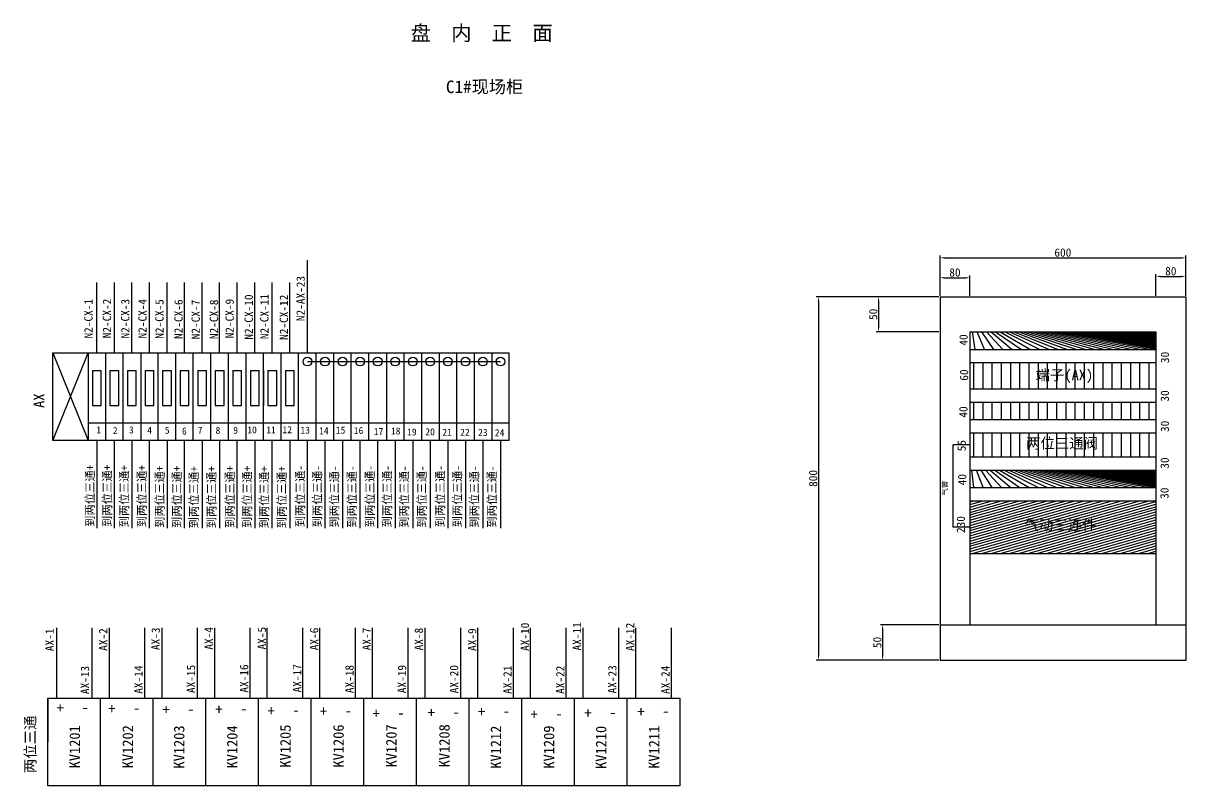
# Model space of a CAD drawing. Header units: millimetres. Extents: x -316745142 to -316741104, y 1018242592 to 1018244331.
# Drawn here: x -316741766 to -316741104, y 1018243855 to 1018244290 of the extents above; entities that cross this region are included whole.
import ezdxf

# ---------------------------------------------------------------- set-up
doc = ezdxf.new("R2010")
doc.units = ezdxf.units.MM
doc.dimstyles.new('ISO-25', dxfattribs={"dimtxt": 2.5, "dimasz": 2.5, "dimexe": 1.25, "dimexo": 0.625, "dimtad": 1, "dimdsep": 46, "dimtxsty": 'Standard', "dimcen": 2.5, "dimadec": 0, "dimazin": 0, "dimtfac": 1, "dimtmove": 0, "dimatfit": 3, "dimfxl": 1, "dimarcsym": 0})
pattern_1 = [(45, (0, 0), (-2.245064030267287, 2.245064030267288), [])]

# ---------------------------------------------------------------- blocks, each defined once
blk = doc.blocks.new('*D94')
at = {"color": 0, "lineweight": -2, "transparency": 16777216}
for p, q in [((-316741243.7272731, 1018244134.624177), (-316741243.7272731, 1018244157.451384)), ((-316741241.2272731, 1018244156.201384), (-316741106.227273, 1018244156.201384)), ((-316741103.7272731, 1018244134.624177), (-316741103.7272731, 1018244157.451384))]:
    blk.add_line(p, q, dxfattribs=at)
for points in [[(-316741241.2272731, 1018244156.618051), (-316741241.2272731, 1018244155.784718), (-316741243.7272731, 1018244156.201384)], [(-316741106.227273, 1018244156.618051), (-316741106.227273, 1018244155.784718), (-316741103.7272731, 1018244156.201384)]]:
    blk.add_solid(points, dxfattribs=at)
at = {"layer": 'Defpoints', "color": 0, "lineweight": -2, "transparency": 16777216}
for p in [(-316741103.7272731, 1018244156.201384), (-316741243.7272731, 1018244133.999178), (-316741103.7272731, 1018244133.999178)]:
    blk.add_point(p, dxfattribs=at)
at = {"color": 0, "lineweight": -2, "transparency": 16777216, "insert": (-316741173.727273, 1018244159.19351), "char_height": 2.5, "attachment_point": 5}
blk.add_mtext('{\\H1.8937x;600}', dxfattribs=at)
blk = doc.blocks.new('*D95')
at = {"color": 0, "lineweight": -2, "transparency": 16777216}
for p, q in [((-316741243.7272731, 1018244134.624177), (-316741243.7272731, 1018244146.090933)), ((-316741241.2272731, 1018244144.840933), (-316741229.2272731, 1018244144.840933)), ((-316741226.7272731, 1018244134.624177), (-316741226.7272731, 1018244146.090933))]:
    blk.add_line(p, q, dxfattribs=at)
for points in [[(-316741241.2272731, 1018244145.2576), (-316741241.2272731, 1018244144.424266), (-316741243.7272731, 1018244144.840933)], [(-316741229.2272731, 1018244145.2576), (-316741229.2272731, 1018244144.424266), (-316741226.7272731, 1018244144.840933)]]:
    blk.add_solid(points, dxfattribs=at)
at = {"layer": 'Defpoints', "color": 0, "lineweight": -2, "transparency": 16777216}
for p in [(-316741226.7272731, 1018244144.840933), (-316741243.7272731, 1018244133.999178), (-316741226.7272731, 1018244133.999178)]:
    blk.add_point(p, dxfattribs=at)
at = {"color": 0, "lineweight": -2, "transparency": 16777216, "insert": (-316741235.2272731, 1018244147.833058), "char_height": 2.5, "attachment_point": 5}
blk.add_mtext('{\\H1.8937x;80}', dxfattribs=at)
blk = doc.blocks.new('*D96')
at = {"color": 0, "lineweight": -2, "transparency": 16777216}
for p, q in [((-316741120.727273, 1018244134.624177), (-316741120.727273, 1018244146.857855)), ((-316741118.2272731, 1018244145.607855), (-316741106.227273, 1018244145.607855)), ((-316741103.7272731, 1018244134.624177), (-316741103.7272731, 1018244146.857855))]:
    blk.add_line(p, q, dxfattribs=at)
for points in [[(-316741118.2272731, 1018244146.024521), (-316741118.2272731, 1018244145.191188), (-316741120.727273, 1018244145.607855)], [(-316741106.227273, 1018244146.024521), (-316741106.227273, 1018244145.191188), (-316741103.7272731, 1018244145.607855)]]:
    blk.add_solid(points, dxfattribs=at)
at = {"layer": 'Defpoints', "color": 0, "lineweight": -2, "transparency": 16777216}
for p in [(-316741103.7272731, 1018244145.607855), (-316741120.727273, 1018244133.999178), (-316741103.7272731, 1018244133.999178)]:
    blk.add_point(p, dxfattribs=at)
at = {"color": 0, "lineweight": -2, "transparency": 16777216, "insert": (-316741112.2272731, 1018244148.59998), "char_height": 2.5, "attachment_point": 5}
blk.add_mtext('{\\H1.8937x;80}', dxfattribs=at)
blk = doc.blocks.new('*D97')
at = {"color": 0, "lineweight": -2, "transparency": 16777216}
for p, q in [((-316741244.3522731, 1018244133.999178), (-316741314.2454628, 1018244133.999178)), ((-316741312.9954628, 1018244131.499177), (-316741312.9954628, 1018243929.499188)), ((-316741244.3522714, 1018243926.999188), (-316741314.2454628, 1018243926.999188))]:
    blk.add_line(p, q, dxfattribs=at)
for points in [[(-316741313.4121295, 1018244131.499177), (-316741312.5787962, 1018244131.499177), (-316741312.9954628, 1018244133.999178)], [(-316741313.4121295, 1018243929.499188), (-316741312.5787962, 1018243929.499188), (-316741312.9954628, 1018243926.999188)]]:
    blk.add_solid(points, dxfattribs=at)
at = {"layer": 'Defpoints', "color": 0, "lineweight": -2, "transparency": 16777216}
for p in [(-316741243.7272731, 1018244133.999178), (-316741312.9954628, 1018243926.999188), (-316741243.7272715, 1018243926.999188)]:
    blk.add_point(p, dxfattribs=at)
at = {"color": 0, "lineweight": -2, "transparency": 16777216, "insert": (-316741315.987588, 1018244030.499182), "char_height": 2.5, "attachment_point": 5, "rotation": 90}
blk.add_mtext('{\\H1.8937x;800}', dxfattribs=at)
blk = doc.blocks.new('*D98')
at = {"color": 0, "lineweight": -2, "transparency": 16777216}
for p, q in [((-316741244.3522731, 1018244133.999178), (-316741280.0179945, 1018244133.999178)), ((-316741278.7679944, 1018244131.499177), (-316741278.7679944, 1018244116.499178)), ((-316741244.3522731, 1018244113.999178), (-316741280.0179945, 1018244113.999178))]:
    blk.add_line(p, q, dxfattribs=at)
for points in [[(-316741279.1846611, 1018244131.499177), (-316741278.3513278, 1018244131.499177), (-316741278.7679944, 1018244133.999178)], [(-316741279.1846611, 1018244116.499178), (-316741278.3513278, 1018244116.499178), (-316741278.7679944, 1018244113.999178)]]:
    blk.add_solid(points, dxfattribs=at)
at = {"layer": 'Defpoints', "color": 0, "lineweight": -2, "transparency": 16777216}
for p in [(-316741243.7272731, 1018244133.999178), (-316741278.7679944, 1018244113.999178), (-316741243.7272731, 1018244113.999178)]:
    blk.add_point(p, dxfattribs=at)
at = {"color": 0, "lineweight": -2, "transparency": 16777216, "insert": (-316741281.7601196, 1018244123.999177), "char_height": 2.5, "attachment_point": 5, "rotation": 90}
blk.add_mtext('{\\H1.8937x;50}', dxfattribs=at)
blk = doc.blocks.new('*U106')
at = {"lineweight": -2}
blk.add_line((0, -2.5), (0, 2.5), dxfattribs=at)
blk = doc.blocks.new('*U107')
at = {"color": 0, "linetype": 'ByBlock', "lineweight": -2, "transparency": 16777216}
for p in [(0, 0), (10, 0), (20, 0), (30, 0), (40, 0), (50, 0), (60, 0), (70, 0), (80, 0), (90, 0), (100, 0), (110, 0)]:
    blk.add_blockref('*U106', p, dxfattribs=at)
blk = doc.blocks.new('*U104')
at = {"lineweight": -2}
blk.add_circle((0, 0), 2.5, dxfattribs=at)
blk = doc.blocks.new('*U105')
at = {"color": 0, "linetype": 'ByBlock', "lineweight": -2, "transparency": 16777216}
for p in [(0, 0), (10, 0), (20, 0), (30, 0), (40, 0), (50, 0), (60, 0), (70, 0), (80, 0), (90, 0), (100, 0), (110, 0)]:
    blk.add_blockref('*U104', p, dxfattribs=at)
blk = doc.blocks.new('*U108')
at = {"color": 1, "lineweight": -2}
blk.add_line((0, -25), (0, 25), dxfattribs=at)
blk = doc.blocks.new('*U109')
at = {"color": 0, "linetype": 'ByBlock', "lineweight": -2, "transparency": 16777216}
for p in [(0, 0), (30, 0), (60, 0), (90, 0), (120, 0), (150, 0), (180, 0), (210, 0), (240, 0), (270, 0), (300, 0), (330, 0)]:
    blk.add_blockref('*U108', p, dxfattribs=at)
blk = doc.blocks.new('*D116')
at = {"color": 0, "lineweight": -2, "transparency": 16777216}
for p, q in [((-316741244.3522714, 1018243946.999188), (-316741277.7027312, 1018243946.999188)), ((-316741276.4527313, 1018243944.499188), (-316741276.4527313, 1018243929.499188)), ((-316741244.3522714, 1018243926.999188), (-316741277.7027312, 1018243926.999188))]:
    blk.add_line(p, q, dxfattribs=at)
for points in [[(-316741276.8693979, 1018243944.499188), (-316741276.0360646, 1018243944.499188), (-316741276.4527313, 1018243946.999188)], [(-316741276.8693979, 1018243929.499188), (-316741276.0360646, 1018243929.499188), (-316741276.4527313, 1018243926.999188)]]:
    blk.add_solid(points, dxfattribs=at)
at = {"layer": 'Defpoints', "color": 0, "lineweight": -2, "transparency": 16777216}
for p in [(-316741243.7272715, 1018243946.999188), (-316741276.4527313, 1018243926.999188), (-316741243.7272715, 1018243926.999188)]:
    blk.add_point(p, dxfattribs=at)
at = {"color": 0, "lineweight": -2, "transparency": 16777216, "insert": (-316741279.4448564, 1018243936.999188), "char_height": 2.5, "attachment_point": 5, "rotation": 90}
blk.add_mtext('{\\H1.8937x;50}', dxfattribs=at)

msp = doc.modelspace()

# ---------------------------------------------------------------- hatches: boundary and pattern name
at = {"lineweight": -2}
h = msp.add_hatch(dxfattribs=at)
h.set_pattern_fill('ANSI31', color=256)
h.set_pattern_definition(pattern_1)
h.paths.add_polyline_path([(-316741226.727257, 1018244113.999178), (-316741226.727257, 1018244103.999172), (-316741120.727273, 1018244103.999172), (-316741120.727273, 1018244113.999178)])
h = msp.add_hatch(dxfattribs=at)
h.set_pattern_fill('ANSI31', color=256)
h.set_pattern_definition(pattern_1)
h.paths.add_polyline_path([(-316741120.727273, 1018244081.499172), (-316741120.727273, 1018244096.499173), (-316741226.727257, 1018244096.499173), (-316741226.727257, 1018244081.499172)])
h = msp.add_hatch(dxfattribs=at)
h.set_pattern_fill('ANSI31', color=256)
h.set_pattern_definition(pattern_1)
h.paths.add_polyline_path([(-316741120.727273, 1018244063.999172), (-316741120.727273, 1018244073.999172), (-316741226.727257, 1018244073.999172), (-316741226.727257, 1018244063.999172)])
h = msp.add_hatch(dxfattribs=at)
h.set_pattern_fill('ANSI31', color=256)
h.set_pattern_definition(pattern_1)
h.paths.add_polyline_path([(-316741226.727257, 1018244056.499173), (-316741226.727257, 1018244042.749173), (-316741120.727273, 1018244042.749173), (-316741120.727273, 1018244056.499173)])
h = msp.add_hatch(dxfattribs=at)
h.set_pattern_fill('ANSI31', color=256)
h.set_pattern_definition(pattern_1)
h.paths.add_polyline_path([(-316741120.727273, 1018244025.249172), (-316741120.727273, 1018244035.249173), (-316741226.727257, 1018244035.249173), (-316741226.727257, 1018244025.249172)])
at = {"lineweight": -2, "true_color": 0xffffff}
h = msp.add_hatch(dxfattribs=at)
h.set_pattern_fill('ANSI31')
h.set_pattern_definition(pattern_1)
h.paths.add_polyline_path([(-316741120.727273, 1018244017.749172), (-316741226.727257, 1018244017.749172), (-316741226.727257, 1018243987.749173), (-316741120.727273, 1018243987.749173)])

# ---------------------------------------------------------------- linework, layer by layer
at = {"lineweight": -2}
for p, q in [((-316741604.1384275, 1018244102.069992), (-316741604.1384275, 1018244154.853114)), ((-316741724.1384333, 1018244102.069992), (-316741724.1384333, 1018244137.069992)), ((-316741714.1384312, 1018244102.069992), (-316741714.1384312, 1018244137.069992)), ((-316741704.1384312, 1018244102.069992), (-316741704.1384312, 1018244137.069992)), ((-316741694.1384312, 1018244102.069992), (-316741694.1384312, 1018244137.069992)), ((-316741684.1384312, 1018244102.069992), (-316741684.1384312, 1018244137.069992)), ((-316741674.1384312, 1018244102.069992), (-316741674.1384312, 1018244137.069992)), ((-316741664.1384312, 1018244102.069992), (-316741664.1384312, 1018244137.069992)), ((-316741654.1384312, 1018244102.069992), (-316741654.1384312, 1018244137.069992)), ((-316741644.1384312, 1018244102.069992), (-316741644.1384312, 1018244137.069992)), ((-316741634.1384312, 1018244102.069992), (-316741634.1384312, 1018244137.069992)), ((-316741624.1384312, 1018244102.069992), (-316741624.1384312, 1018244137.069992)), ((-316741614.1384312, 1018244102.069992), (-316741614.1384312, 1018244137.069992)), ((-316741226.7272731, 1018244113.999178), (-316741120.727273, 1018244113.999178)), ((-316741226.727257, 1018244113.999172), (-316741226.727257, 1018244103.999172)), ((-316741120.727273, 1018244113.999178), (-316741120.727273, 1018243946.999177)), ((-316741749.1384275, 1018244052.069993), (-316741729.1384275, 1018244102.069992)), ((-316741749.1384275, 1018244102.069992), (-316741729.1384275, 1018244052.069992)), ((-316741729.1384275, 1018244102.069992), (-316741729.1384275, 1018244052.069992)), ((-316741719.1384275, 1018244102.069992), (-316741719.1384275, 1018244052.069992)), ((-316741709.1384275, 1018244052.069992), (-316741709.1384275, 1018244102.069992)), ((-316741699.1384275, 1018244102.069992), (-316741699.1384275, 1018244052.069992)), ((-316741689.1384275, 1018244052.069992), (-316741689.1384275, 1018244102.069992)), ((-316741679.1384275, 1018244052.069992), (-316741679.1384275, 1018244102.069992)), ((-316741669.1384299, 1018244052.069985), (-316741669.1384299, 1018244102.069985)), ((-316741659.1384299, 1018244052.069985), (-316741659.1384299, 1018244102.069985)), ((-316741649.1384299, 1018244052.069985), (-316741649.1384299, 1018244102.069985)), ((-316741639.1384275, 1018244102.069992), (-316741639.1384275, 1018244092.069992)), ((-316741629.1384299, 1018244052.069985), (-316741629.1384299, 1018244102.069985)), ((-316741619.1384299, 1018244052.069985), (-316741619.1384299, 1018244102.069985)), ((-316741609.1384299, 1018244052.069985), (-316741609.1384299, 1018244102.069985)), ((-316741599.1384299, 1018244052.069985), (-316741599.1384299, 1018244102.069985)), ((-316741589.1384299, 1018244052.069985), (-316741589.1384299, 1018244102.069985)), ((-316741579.1384299, 1018244052.069985), (-316741579.1384299, 1018244102.069985)), ((-316741569.138438, 1018244052.069988), (-316741569.138438, 1018244102.069987)), ((-316741559.1384332, 1018244102.069984), (-316741559.1384332, 1018244052.069984)), ((-316741549.1384389, 1018244102.069976), (-316741549.1384389, 1018244052.069976)), ((-316741539.1384447, 1018244102.069967), (-316741539.1384447, 1018244052.069967)), ((-316741529.1384504, 1018244102.069959), (-316741529.1384504, 1018244052.069959)), ((-316741519.1384618, 1018244102.069942), (-316741519.1384618, 1018244052.069942)), ((-316741509.1384675, 1018244102.069934), (-316741509.1384675, 1018244052.069934)), ((-316741499.1384676, 1018244102.069934), (-316741499.1384676, 1018244052.069934)), ((-316741226.727257, 1018244103.999172), (-316741120.727257, 1018244103.999172)), ((-316741226.727257, 1018244103.999172), (-316741226.727257, 1018244096.499173)), ((-316741726.6384296, 1018244092.069997), (-316741726.6384296, 1018244072.069997)), ((-316741726.6384296, 1018244092.069997), (-316741721.6384297, 1018244092.069997)), ((-316741721.6384297, 1018244072.069997), (-316741721.6384297, 1018244092.069997)), ((-316741716.6384157, 1018244092.070008), (-316741716.6384157, 1018244072.070008)), ((-316741716.6384157, 1018244092.070008), (-316741711.6384157, 1018244092.070008)), ((-316741711.6384158, 1018244072.070008), (-316741711.6384157, 1018244092.070008)), ((-316741706.6384338, 1018244092.070007), (-316741706.6384338, 1018244072.070007)), ((-316741706.6384338, 1018244092.070007), (-316741701.6384338, 1018244092.070007)), ((-316741701.638434, 1018244072.070007), (-316741701.6384338, 1018244092.070007)), ((-316741696.6384199, 1018244092.070017), (-316741696.6384199, 1018244072.070017)), ((-316741696.6384199, 1018244092.070017), (-316741691.6384198, 1018244092.070017)), ((-316741691.63842, 1018244072.070017), (-316741691.6384198, 1018244092.070017)), ((-316741686.638438, 1018244092.070016), (-316741686.638438, 1018244072.070016)), ((-316741686.638438, 1018244092.070016), (-316741681.638438, 1018244092.070016)), ((-316741681.6384381, 1018244072.070016), (-316741681.638438, 1018244092.070016)), ((-316741676.638424, 1018244092.070027), (-316741676.638424, 1018244072.070027)), ((-316741676.638424, 1018244092.070027), (-316741671.6384241, 1018244092.070027)), ((-316741671.6384241, 1018244072.070027), (-316741671.6384241, 1018244092.070027)), ((-316741666.6384422, 1018244092.070025), (-316741666.6384422, 1018244072.070025)), ((-316741666.6384422, 1018244092.070025), (-316741661.6384421, 1018244092.070025)), ((-316741661.6384423, 1018244072.070025), (-316741661.6384421, 1018244092.070025)), ((-316741656.6384282, 1018244092.070036), (-316741656.6384282, 1018244072.070036)), ((-316741656.6384282, 1018244092.070036), (-316741651.6384282, 1018244092.070036)), ((-316741651.6384284, 1018244072.070036), (-316741651.6384282, 1018244092.070036)), ((-316741646.6384275, 1018244092.069992), (-316741646.6384275, 1018244072.069992)), ((-316741646.6384275, 1018244092.069992), (-316741641.6384275, 1018244092.069992)), ((-316741641.6384276, 1018244072.069992), (-316741641.6384275, 1018244092.069992)), ((-316741639.1384275, 1018244092.069992), (-316741639.1384275, 1018244072.069992)), ((-316741636.6384136, 1018244092.070003), (-316741636.6384136, 1018244072.070003)), ((-316741636.6384136, 1018244092.070003), (-316741631.6384136, 1018244092.070003)), ((-316741631.6384137, 1018244072.070003), (-316741631.6384136, 1018244092.070003)), ((-316741629.1384136, 1018244092.070003), (-316741629.1384136, 1018244072.070003)), ((-316741626.6384313, 1018244092.070002), (-316741626.6384313, 1018244072.070002)), ((-316741626.6384313, 1018244092.070002), (-316741621.6384313, 1018244092.070002)), ((-316741621.6384314, 1018244072.070002), (-316741621.6384313, 1018244092.070002)), ((-316741616.6384174, 1018244092.070013), (-316741616.6384174, 1018244072.070013)), ((-316741616.6384174, 1018244092.070013), (-316741611.6384174, 1018244092.070013)), ((-316741611.6384175, 1018244072.070013), (-316741611.6384174, 1018244092.070013)), ((-316741604.1384275, 1018244097.069992), (-316741494.1384275, 1018244097.069992)), ((-316741226.727257, 1018244096.499173), (-316741120.727257, 1018244096.499173)), ((-316741226.727257, 1018244096.499173), (-316741226.727257, 1018244081.499172)), ((-316741226.727257, 1018244081.499172), (-316741120.727257, 1018244081.499172)), ((-316741226.727257, 1018244081.499172), (-316741226.727257, 1018244073.999172)), ((-316741726.6384296, 1018244072.069997), (-316741721.6384297, 1018244072.069997)), ((-316741716.6384157, 1018244072.070008), (-316741711.6384158, 1018244072.070008)), ((-316741706.6384338, 1018244072.070007), (-316741701.638434, 1018244072.070007)), ((-316741696.6384199, 1018244072.070017), (-316741691.63842, 1018244072.070017)), ((-316741686.638438, 1018244072.070016), (-316741681.6384381, 1018244072.070016)), ((-316741676.638424, 1018244072.070027), (-316741671.6384241, 1018244072.070027)), ((-316741666.6384422, 1018244072.070025), (-316741661.6384423, 1018244072.070025)), ((-316741656.6384282, 1018244072.070036), (-316741651.6384284, 1018244072.070036)), ((-316741646.6384275, 1018244072.069992), (-316741641.6384276, 1018244072.069992)), ((-316741639.1384275, 1018244072.069992), (-316741639.1384275, 1018244062.069992)), ((-316741636.6384136, 1018244072.070003), (-316741631.6384137, 1018244072.070003)), ((-316741626.6384313, 1018244072.070002), (-316741621.6384314, 1018244072.070002)), ((-316741616.6384174, 1018244072.070013), (-316741611.6384175, 1018244072.070013)), ((-316741226.727257, 1018244073.999172), (-316741120.727257, 1018244073.999172)), ((-316741226.727257, 1018244073.999172), (-316741226.727257, 1018244063.999172)), ((-316741489.1384299, 1018244062.069994), (-316741729.1384326, 1018244062.069994)), ((-316741639.1384275, 1018244062.069992), (-316741639.1384275, 1018244062.069992)), ((-316741639.1384275, 1018244062.069992), (-316741639.1384275, 1018244052.069992)), ((-316741226.727257, 1018244063.999172), (-316741120.727257, 1018244063.999172)), ((-316741226.727257, 1018244063.999172), (-316741226.727257, 1018244056.499173)), ((-316741724.1384333, 1018244052.069993), (-316741724.1384333, 1018244002.069993)), ((-316741714.1384297, 1018244002.069992), (-316741714.1384297, 1018244052.069992)), ((-316741704.138428, 1018244052.06999), (-316741704.138428, 1018244002.06999)), ((-316741694.138428, 1018244002.06999), (-316741694.138428, 1018244052.06999)), ((-316741684.138428, 1018244052.06999), (-316741684.138428, 1018244002.06999)), ((-316741674.138428, 1018244002.06999), (-316741674.138428, 1018244052.06999)), ((-316741664.138428, 1018244052.06999), (-316741664.138428, 1018244002.06999)), ((-316741654.1384304, 1018244052.06999), (-316741654.1384304, 1018244002.06999)), ((-316741644.1384304, 1018244002.06999), (-316741644.1384304, 1018244052.06999)), ((-316741634.1384287, 1018244052.069988), (-316741634.1384287, 1018244002.069988)), ((-316741624.1384287, 1018244002.069988), (-316741624.1384287, 1018244052.069988)), ((-316741614.1384287, 1018244052.069988), (-316741614.1384287, 1018244002.069988)), ((-316741604.1384287, 1018244002.069988), (-316741604.1384287, 1018244052.069988)), ((-316741594.1384287, 1018244052.069988), (-316741594.1384287, 1018244002.069988)), ((-316741584.1384304, 1018244052.06999), (-316741584.1384304, 1018244002.06999)), ((-316741574.1384304, 1018244002.06999), (-316741574.1384304, 1018244052.06999)), ((-316741564.1384275, 1018244052.069993), (-316741564.1384275, 1018244002.069993)), ((-316741554.1384275, 1018244052.069993), (-316741554.1384275, 1018244002.069993)), ((-316741544.1384275, 1018244052.069993), (-316741544.1384275, 1018244002.069993)), ((-316741534.1384275, 1018244052.069993), (-316741534.1384275, 1018244002.069993)), ((-316741524.1384275, 1018244052.069993), (-316741524.1384275, 1018244002.069993)), ((-316741514.1384275, 1018244052.069993), (-316741514.1384275, 1018244002.069993)), ((-316741504.1384275, 1018244052.069993), (-316741504.1384275, 1018244002.069993)), ((-316741494.1384275, 1018244052.069993), (-316741494.1384275, 1018244002.069993)), ((-316741226.727257, 1018244056.499173), (-316741120.727257, 1018244056.499173)), ((-316741226.727257, 1018244056.499173), (-316741226.727257, 1018244042.749173)), ((-316741226.727257, 1018244042.749173), (-316741120.727257, 1018244042.749173)), ((-316741226.727257, 1018244042.749173), (-316741226.727257, 1018244035.249173)), ((-316741226.727257, 1018244035.249173), (-316741120.727257, 1018244035.249173)), ((-316741226.727257, 1018244035.249173), (-316741226.727257, 1018244025.249172)), ((-316741226.727257, 1018244025.249172), (-316741120.727257, 1018244025.249172)), ((-316741226.727257, 1018244025.249172), (-316741226.727257, 1018244017.749172)), ((-316741226.727257, 1018244017.749172), (-316741120.727257, 1018244017.749172)), ((-316741226.727257, 1018244017.749172), (-316741226.727257, 1018243987.749173)), ((-316741226.727257, 1018243987.749173), (-316741120.727257, 1018243987.749173)), ((-316741226.727257, 1018243987.749173), (-316741226.727257, 1018243946.999182)), ((-316741746.9776414, 1018243905.345063), (-316741746.9776414, 1018243945.345063)), ((-316741726.9776414, 1018243945.345063), (-316741726.9776414, 1018243905.345063)), ((-316741716.9776339, 1018243905.345063), (-316741716.9776339, 1018243945.345063)), ((-316741696.9776339, 1018243945.345063), (-316741696.9776339, 1018243905.345063)), ((-316741686.9776265, 1018243905.345063), (-316741686.9776265, 1018243945.345063)), ((-316741666.9776264, 1018243945.345063), (-316741666.9776264, 1018243905.345063)), ((-316741656.977619, 1018243905.345062), (-316741656.977619, 1018243945.345062)), ((-316741636.977619, 1018243945.345062), (-316741636.977619, 1018243905.345062)), ((-316741626.9776115, 1018243905.345063), (-316741626.9776115, 1018243945.345063)), ((-316741606.9776115, 1018243945.345063), (-316741606.9776115, 1018243905.345063)), ((-316741596.9776041, 1018243905.345063), (-316741596.9776041, 1018243945.345063)), ((-316741576.9776041, 1018243945.345063), (-316741576.9776041, 1018243905.345063)), ((-316741566.9775966, 1018243905.345062), (-316741566.9775966, 1018243945.345062)), ((-316741546.9775967, 1018243945.345062), (-316741546.9775967, 1018243905.345062)), ((-316741536.9775892, 1018243905.345062), (-316741536.9775892, 1018243945.345062)), ((-316741516.9775892, 1018243945.345062), (-316741516.9775892, 1018243905.345062)), ((-316741506.9775818, 1018243905.345063), (-316741506.9775818, 1018243945.345063)), ((-316741486.9775817, 1018243945.345063), (-316741486.9775817, 1018243905.345063)), ((-316741476.9775743, 1018243905.345063), (-316741476.9775743, 1018243945.345063)), ((-316741456.9775743, 1018243945.345063), (-316741456.9775743, 1018243905.345063)), ((-316741446.9775668, 1018243905.345062), (-316741446.9775668, 1018243945.345062)), ((-316741426.9775668, 1018243945.345062), (-316741426.9775668, 1018243905.345062)), ((-316741416.9775594, 1018243905.345062), (-316741416.9775594, 1018243945.345062)), ((-316741396.9775594, 1018243945.345062), (-316741396.9775594, 1018243905.345062))]:
    msp.add_line(p, q, dxfattribs=at)
at = {"color": 1, "lineweight": -2}
for p, q in [((-316741243.7272731, 1018244133.999178), (-316741226.7272731, 1018244133.999178)), ((-316741243.7272731, 1018244133.999178), (-316741243.7272731, 1018244113.999178)), ((-316741226.7272731, 1018244133.999178), (-316741120.727273, 1018244133.999178)), ((-316741120.727273, 1018244133.999178), (-316741103.7272731, 1018244133.999178)), ((-316741103.7272731, 1018244133.999178), (-316741103.7272731, 1018243926.999188)), ((-316741243.7272731, 1018244113.999178), (-316741243.7272729, 1018243946.999177)), ((-316741749.1384275, 1018244102.069992), (-316741719.1384275, 1018244102.069992)), ((-316741749.1384275, 1018244052.069993), (-316741749.1384275, 1018244102.069992)), ((-316741719.1384275, 1018244102.069992), (-316741709.1384275, 1018244102.069992)), ((-316741709.1384275, 1018244102.069992), (-316741699.1384275, 1018244102.069992)), ((-316741699.1384275, 1018244102.069992), (-316741689.1384275, 1018244102.069992)), ((-316741689.1384275, 1018244102.069992), (-316741679.1384275, 1018244102.069992)), ((-316741679.1384275, 1018244102.069992), (-316741669.1384275, 1018244102.069992)), ((-316741669.1384275, 1018244102.069992), (-316741659.1384275, 1018244102.069992)), ((-316741659.1384275, 1018244102.069992), (-316741649.1384275, 1018244102.069992)), ((-316741649.1384275, 1018244102.069992), (-316741639.1384275, 1018244102.069992)), ((-316741639.1384275, 1018244102.069992), (-316741629.1384275, 1018244102.069992)), ((-316741629.1384275, 1018244102.069992), (-316741619.1384275, 1018244102.069992)), ((-316741619.1384275, 1018244102.069992), (-316741609.1384275, 1018244102.069992)), ((-316741609.1384275, 1018244102.069992), (-316741599.1384275, 1018244102.069992)), ((-316741599.1384275, 1018244102.069992), (-316741589.1384275, 1018244102.069992)), ((-316741589.1384275, 1018244102.069992), (-316741579.1384275, 1018244102.069992)), ((-316741579.1384275, 1018244102.069992), (-316741569.1384275, 1018244102.069992)), ((-316741569.1384332, 1018244102.069984), (-316741559.1384332, 1018244102.069984)), ((-316741559.1384389, 1018244102.069976), (-316741549.1384389, 1018244102.069976)), ((-316741549.1384447, 1018244102.069967), (-316741539.1384447, 1018244102.069967)), ((-316741539.1384504, 1018244102.069959), (-316741529.1384504, 1018244102.069959)), ((-316741529.1384561, 1018244102.069951), (-316741519.1384561, 1018244102.069951)), ((-316741519.1384618, 1018244102.069942), (-316741509.1384618, 1018244102.069942)), ((-316741509.1384675, 1018244102.069934), (-316741499.1384676, 1018244102.069934)), ((-316741499.1384733, 1018244102.069925), (-316741489.1384733, 1018244102.069925)), ((-316741489.1384299, 1018244052.069993), (-316741489.1384299, 1018244102.069926)), ((-316741489.1384299, 1018244052.069993), (-316741749.1384275, 1018244052.069993)), ((-316741243.7272715, 1018243946.999188), (-316741243.7272715, 1018243926.999188)), ((-316741243.7272698, 1018243946.999182), (-316741103.7272714, 1018243946.999182)), ((-316741243.7272715, 1018243926.999188), (-316741103.7272731, 1018243926.999188)), ((-316741751.9776413, 1018243905.345063), (-316741391.9776413, 1018243905.345063)), ((-316741751.9776413, 1018243905.345063), (-316741751.9776413, 1018243880.345063)), ((-316741391.9776413, 1018243905.345063), (-316741391.9776413, 1018243855.345063)), ((-316741391.9776413, 1018243855.345063), (-316741751.9776413, 1018243855.345063))]:
    msp.add_line(p, q, dxfattribs=at)
at = {"color": 2, "lineweight": 30, "true_color": 0xf1eb1f}
for p, q in [((-316741226.727257, 1018244049.624172), (-316741236.227257, 1018244049.624172)), ((-316741236.2272551, 1018244002.749177), (-316741236.227257, 1018244049.624172)), ((-316741226.7272551, 1018244002.749177), (-316741236.2272551, 1018244002.749177))]:
    msp.add_line(p, q, dxfattribs=at)

# ---------------------------------------------------------------- block references
at = {"lineweight": -2}
for name, p in [('*U107', (-316741724.1384333, 1018244139.569992)), ('*U105', (-316741604.1384275, 1018244097.069992)), ('*U109', (-316741751.9776413, 1018243880.345063))]:
    msp.add_blockref(name, p, dxfattribs=at)

# ---------------------------------------------------------------- texts
at = {"lineweight": -2, "attachment_point": 1}
for s, width, insert, char_height in [('{\\fSimSun|b0|i0|c134|p2;盘  内  正  面}', 167.227971792221, (-316741545.3610529, 1018244288.556472), 8.4865), ('{\\fSimSun|b0|i0|c134|p2;C1#现场柜}', 46.2363868355751, (-316741525.2242105, 1018244257.280938), 7.1805), ('{\\fSimSun|b0|i0|c134|p2;端子(AX)}', 76.99844938516615, (-316741189.2490846, 1018244092.443249), 6.0163), ('1', 6.0163, (-316741724.4042536, 1018244060.201497), 4), ('2', 6.0163, (-316741715.0012127, 1018244059.77847), 4), ('3', 6.0163, (-316741705.834912, 1018244060.149935), 4), ('4', 6.0163, (-316741695.4120504, 1018244059.938414), 4), ('5', 6.0163, (-316741685.4007834, 1018244059.938414), 4), ('6', 6.0163, (-316741675.612007, 1018244059.504251), 4), ('7', 6.0163, (-316741666.6463932, 1018244059.949556), 4), ('8', 6.0163, (-316741656.4406842, 1018244059.943486), 4), ('9', 6.0163, (-316741646.4060274, 1018244059.945679), 4), ('10', 6.0163, (-316741638.407169, 1018244060.139281), 4), ('11', 6.0163, (-316741627.5808867, 1018244060.112987), 4), ('12', 6.0163, (-316741618.343737, 1018244060.269352), 4), ('13', 6.0163, (-316741608.1081311, 1018244060.001965), 4), ('14', 6.0163, (-316741597.486169, 1018244059.653683), 4), ('15', 6.0163, (-316741587.9412521, 1018244060.02529), 4), ('16', 6.0163, (-316741577.7106034, 1018244059.793899), 4), ('17', 6.0163, (-316741566.3121178, 1018244059.267634), 4), ('18', 6.0163, (-316741556.5598373, 1018244059.540846), 4), ('19', 6.0163, (-316741547.3543817, 1018244058.994401), 4), ('20', 6.0163, (-316741536.9641211, 1018244059.085486), 4), ('21', 6.0163, (-316741527.269683, 1018244058.804562), 4), ('22', 6.0163, (-316741517.1257881, 1018244058.804562), 4), ('23', 6.0163, (-316741506.8905773, 1018244058.713257), 4), ('24', 6.0163, (-316741497.3863764, 1018244058.530605), 4), ('{\\fSimSun|b0|i0|c134|p2;两位三通阀}', 47.23481088876724, (-316741194.7460609, 1018244053.545288), 6.0163), ('{\\fSimSun|b0|i0|c134|p2;气动三连件}', 47.23481088876724, (-316741195.5487311, 1018244006.935566), 6.0163), ('{\\fSimSun|b0|i0|c134|p2;+}', 6.234150648117065, (-316741746.9765505, 1018243902.754176), 6.0163), ('{\\fSimSun|b0|i0|c134|p2;-}', 6.234150648117065, (-316741732.8346753, 1018243903.106005), 6.0163), ('{\\fSimSun|b0|i0|c134|p2;+}', 6.234150648117065, (-316741717.60697, 1018243902.300898), 6.0163), ('{\\fSimSun|b0|i0|c134|p2;-}', 6.234150648117065, (-316741703.4650948, 1018243902.652727), 6.0163), ('{\\fSimSun|b0|i0|c134|p2;+}', 6.234150648117065, (-316741686.7347192, 1018243901.78675), 6.0163), ('{\\fSimSun|b0|i0|c134|p2;+}', 6.234150648117065, (-316741656.5529351, 1018243901.900688), 6.0163), ('{\\fSimSun|b0|i0|c134|p2;+}', 6.234150648117065, (-316741626.8880371, 1018243901.127396), 6.0163), ('{\\fSimSun|b0|i0|c134|p2;+}', 6.234150648117065, (-316741596.9651513, 1018243900.869631), 6.0163), ('{\\fSimSun|b0|i0|c134|p2;+}', 6.234150648117065, (-316741506.9386668, 1018243900.611867), 6.0163), ('{\\fSimSun|b0|i0|c134|p2;+}', 6.234150648117065, (-316741416.1383262, 1018243900.611867), 6.0163), ('{\\fSimSun|b0|i0|c134|p2;-}', 6.234150648117065, (-316741672.592844, 1018243902.138579), 6.0163), ('{\\fSimSun|b0|i0|c134|p2;-}', 6.234150648117065, (-316741642.41106, 1018243902.252518), 6.0163), ('{\\fSimSun|b0|i0|c134|p2;-}', 6.234150648117065, (-316741612.7461619, 1018243901.479225), 6.0163), ('{\\fSimSun|b0|i0|c134|p2;-}', 6.234150648117065, (-316741582.8232762, 1018243901.221461), 6.0163), ('{\\fSimSun|b0|i0|c134|p2;+}', 6.234150648117065, (-316741567.0423191, 1018243899.580832), 6.0163), ('{\\fSimSun|b0|i0|c134|p2;-}', 6.234150648117065, (-316741552.9004439, 1018243899.932662), 6.0163), ('{\\fSimSun|b0|i0|c134|p2;+}', 6.234150648117065, (-316741535.5717209, 1018243900.096361), 6.0163), ('{\\fSimSun|b0|i0|c134|p2;-}', 6.234150648117065, (-316741521.4298458, 1018243900.44819), 6.0163), ('{\\fSimSun|b0|i0|c134|p2;-}', 6.234150648117065, (-316741492.7967917, 1018243900.963697), 6.0163), ('{\\fSimSun|b0|i0|c134|p2;+}', 6.234150648117065, (-316741477.0158346, 1018243899.065304), 6.0163), ('{\\fSimSun|b0|i0|c134|p2;-}', 6.234150648117065, (-316741462.8739594, 1018243899.417133), 6.0163), ('{\\fSimSun|b0|i0|c134|p2;+}', 6.234150648117065, (-316741446.3190926, 1018243899.838596), 6.0163), ('{\\fSimSun|b0|i0|c134|p2;-}', 6.234150648117065, (-316741432.1772175, 1018243900.190426), 6.0163), ('{\\fSimSun|b0|i0|c134|p2;-}', 6.234150648117065, (-316741401.996451, 1018243900.963697), 6.0163)]:
    msp.add_mtext_dynamic_manual_height_columns(s, width=width, gutter_width=23.6715, heights=[0], dxfattribs=dict(at, insert=insert, char_height=char_height))
for s, width, insert, char_height, rotation in [('N2-AX-23', 8.481099486351013, (-316741610.3946222, 1018244120.138573), 4.7343, 89.99999999999999), ('N2-CX-1', 8.481099486351013, (-316741731.2990684, 1018244110.221934), 4.7343, 89.99999999999999), ('N2-CX-2', 8.481099486351013, (-316741720.7345894, 1018244110.378195), 4.7343, 89.99999999999999), ('N2-CX-3', 8.481099486351013, (-316741710.2859277, 1018244110.249832), 4.7343, 89.99999999999999), ('N2-CX-4', 8.481099486351013, (-316741700.4773573, 1018244110.249163), 4.7343, 89.99999999999999), ('N2-CX-5', 8.481099486351013, (-316741690.8039267, 1018244110.096408), 4.7343, 89.99999999999999), ('N2-CX-6', 8.481099486351013, (-316741679.9436739, 1018244109.978819), 4.7343, 89.99999999999999), ('N2-CX-7', 8.481099486351013, (-316741670.1721568, 1018244109.775491), 4.7343, 89.99999999999999), ('N2-CX-8', 8.481099486351013, (-316741659.7793131, 1018244109.891723), 4.7343, 89.99999999999999), ('N2-CX-9', 8.481099486351013, (-316741650.8208498, 1018244110.301669), 4.7343, 89.99999999999999), ('N2-CX-10', 8.481099486351013, (-316741639.9605968, 1018244109.585436), 4.7343, 89.99999999999999), ('N2-CX-11', 8.481099486351013, (-316741631.0374558, 1018244109.855449), 4.7343, 89.99999999999999), ('N2-CX-12', 8.481099486351013, (-316741619.9434903, 1018244109.445522), 4.7343, 89.99999999999999), ('40', 4.332371652126312, (-316741232.7044289, 1018244106.200426), 4.7343, 90), ('30', 4.332371652126312, (-316741117.961879, 1018244096.229653), 4.7343, 90), ('60', 4.332371652126312, (-316741232.4297688, 1018244086.167996), 4.7343, 90), ('AX', 55.68630057573319, (-316741760.113143, 1018244070.697033), 6.0163, 89.99999999999999), ('30', 4.332371652126312, (-316741118.0416265, 1018244074.298946), 4.7343, 90), ('40', 4.332371652126312, (-316741232.8074044, 1018244065.171367), 4.7343, 90), ('30', 4.332371652126312, (-316741118.0102952, 1018244056.94213), 4.7343, 90), ('55', 4.332371652126312, (-316741233.7933486, 1018244045.950704), 4.7343, 90), ('30', 4.332371652126312, (-316741118.1319784, 1018244036.025301), 4.7343, 90), ('{\\fSimSun|b0|i0|c134|p2;到两位三通}+', 131.1388491988182, (-316741730.3584774, 1018244002.866136), 4.7343, 89.99999999999999), ('{\\fSimSun|b0|i0|c134|p2;到两位三通}+', 131.1388491988182, (-316741720.5774364, 1018244002.804938), 4.7343, 89.99999999999999), ('{\\fSimSun|b0|i0|c134|p2;到两位三通}+', 131.1388491988182, (-316741710.8875507, 1018244002.574387), 4.7343, 89.99999999999999), ('{\\fSimSun|b0|i0|c134|p2;到两位三通}+', 131.1388491988182, (-316741700.8515747, 1018244002.632036), 4.7343, 89.99999999999999), ('{\\fSimSun|b0|i0|c134|p2;到两位三通}+', 131.1388491988182, (-316741690.6425536, 1018244002.289804), 4.7343, 89.99999999999999), ('{\\fSimSun|b0|i0|c134|p2;到两位三通}+', 131.1388491988182, (-316741680.8615127, 1018244002.228606), 4.7343, 89.99999999999999), ('{\\fSimSun|b0|i0|c134|p2;到两位三通}+', 131.1388491988182, (-316741671.171627, 1018244001.998055), 4.7343, 89.99999999999999), ('{\\fSimSun|b0|i0|c134|p2;到两位三通}+', 131.1388491988182, (-316741661.135651, 1018244002.055704), 4.7343, 89.99999999999999), ('{\\fSimSun|b0|i0|c134|p2;到两位三通}+', 131.1388491988182, (-316741650.6247247, 1018244002.257068), 4.7343, 89.99999999999999), ('{\\fSimSun|b0|i0|c134|p2;到两位三通}+', 131.1388491988182, (-316741640.8436838, 1018244002.19587), 4.7343, 89.99999999999999), ('{\\fSimSun|b0|i0|c134|p2;到两位三通}+', 131.1388491988182, (-316741631.1537981, 1018244001.96532), 4.7343, 89.99999999999999), ('{\\fSimSun|b0|i0|c134|p2;到两位三通}+', 131.1388491988182, (-316741621.1178221, 1018244002.022968), 4.7343, 89.99999999999999), ('{\\fSimSun|b0|i0|c134|p2;到两位三通}-', 131.1388491988182, (-316741610.6170183, 1018244002.658855), 4.7343, 89.99999999999999), ('{\\fSimSun|b0|i0|c134|p2;到两位三通}-', 131.1388491988182, (-316741600.8359774, 1018244002.597657), 4.7343, 89.99999999999999), ('{\\fSimSun|b0|i0|c134|p2;到两位三通}-', 131.1388491988182, (-316741591.1460917, 1018244002.367107), 4.7343, 89.99999999999999), ('{\\fSimSun|b0|i0|c134|p2;到两位三通}-', 131.1388491988182, (-316741581.1101157, 1018244002.424755), 4.7343, 89.99999999999999), ('{\\fSimSun|b0|i0|c134|p2;到两位三通}-', 131.1388491988182, (-316741570.839771, 1018244002.615493), 4.7343, 89.99999999999999), ('{\\fSimSun|b0|i0|c134|p2;到两位三通}-', 131.1388491988182, (-316741561.05873, 1018244002.554295), 4.7343, 89.99999999999999), ('{\\fSimSun|b0|i0|c134|p2;到两位三通}-', 131.1388491988182, (-316741551.3688443, 1018244002.323744), 4.7343, 89.99999999999999), ('{\\fSimSun|b0|i0|c134|p2;到两位三通}-', 131.1388491988182, (-316741541.3328683, 1018244002.381393), 4.7343, 89.99999999999999), ('{\\fSimSun|b0|i0|c134|p2;到两位三通}-', 131.1388491988182, (-316741530.8581472, 1018244002.646454), 4.7343, 89.99999999999999), ('{\\fSimSun|b0|i0|c134|p2;到两位三通}-', 131.1388491988182, (-316741521.0771062, 1018244002.585255), 4.7343, 89.99999999999999), ('{\\fSimSun|b0|i0|c134|p2;到两位三通}-', 131.1388491988182, (-316741511.3872205, 1018244002.354705), 4.7343, 89.99999999999999), ('{\\fSimSun|b0|i0|c134|p2;到两位三通}-', 131.1388491988182, (-316741501.3512445, 1018244002.412354), 4.7343, 89.99999999999999), ('40', 4.332371652126312, (-316741233.5049944, 1018244026.539758), 4.7343, 90), ('30', 4.332371652126312, (-316741118.2384513, 1018244018.851269), 4.7343, 90), ('230', 4.332371652126312, (-316741234.2672821, 1018243999.368269), 4.7343, 90), ('{\\fSimSun|b0|i0|c134|p2;AX-10}', 131.1388491988182, (-316741482.5791933, 1018243932.172005), 4.7343, 89.99999999999999), ('{\\fSimSun|b0|i0|c134|p2;AX-11}', 131.1388491988182, (-316741452.9325584, 1018243932.418244), 4.7343, 89.99999999999999), ('{\\fSimSun|b0|i0|c134|p2;AX-12}', 131.1388491988182, (-316741422.669795, 1018243932.139664), 4.7343, 89.99999999999999), ('{\\fSimSun|b0|i0|c134|p2;AX-1}', 131.1388491988182, (-316741753.3777133, 1018243932.038149), 4.7343, 89.99999999999999), ('{\\fSimSun|b0|i0|c134|p2;AX-2}', 131.1388491988182, (-316741722.8812773, 1018243932.245692), 4.7343, 89.99999999999999), ('{\\fSimSun|b0|i0|c134|p2;AX-3}', 131.1388491988182, (-316741692.9705491, 1018243932.660801), 4.7343, 89.99999999999999), ('{\\fSimSun|b0|i0|c134|p2;AX-4}', 131.1388491988182, (-316741662.7238531, 1018243932.894923), 4.7343, 89.99999999999999), ('{\\fSimSun|b0|i0|c134|p2;AX-5}', 131.1388491988182, (-316741632.4847622, 1018243932.999111), 4.7343, 89.99999999999999), ('{\\fSimSun|b0|i0|c134|p2;AX-6}', 131.1388491988182, (-316741602.6628328, 1018243932.582337), 4.7343, 89.99999999999999), ('{\\fSimSun|b0|i0|c134|p2;AX-7}', 131.1388491988182, (-316741572.7438032, 1018243932.555803), 4.7343, 89.99999999999999), ('{\\fSimSun|b0|i0|c134|p2;AX-8}', 131.1388491988182, (-316741543.0648194, 1018243932.494911), 4.7343, 89.99999999999999), ('{\\fSimSun|b0|i0|c134|p2;AX-9}', 131.1388491988182, (-316741512.6475955, 1018243932.179389), 4.7343, 89.99999999999999), ('{\\fSimSun|b0|i0|c134|p2;AX-13}', 131.1388491988182, (-316741733.266932, 1018243907.564924), 4.7343, 89.99999999999999), ('{\\fSimSun|b0|i0|c134|p2;AX-14}', 131.1388491988182, (-316741702.770496, 1018243907.772467), 4.7343, 89.99999999999999), ('{\\fSimSun|b0|i0|c134|p2;AX-15}', 131.1388491988182, (-316741672.8597678, 1018243908.187576), 4.7343, 89.99999999999999), ('{\\fSimSun|b0|i0|c134|p2;AX-16}', 131.1388491988182, (-316741642.6130718, 1018243908.421698), 4.7343, 89.99999999999999), ('{\\fSimSun|b0|i0|c134|p2;AX-17}', 131.1388491988182, (-316741612.3739809, 1018243908.525886), 4.7343, 89.99999999999999), ('{\\fSimSun|b0|i0|c134|p2;AX-18}', 131.1388491988182, (-316741582.5520515, 1018243908.109112), 4.7343, 89.99999999999999), ('{\\fSimSun|b0|i0|c134|p2;AX-19}', 131.1388491988182, (-316741552.6330219, 1018243908.082578), 4.7343, 89.99999999999999), ('{\\fSimSun|b0|i0|c134|p2;AX-20}', 131.1388491988182, (-316741522.9540381, 1018243908.021686), 4.7343, 89.99999999999999), ('{\\fSimSun|b0|i0|c134|p2;AX-21}', 131.1388491988182, (-316741492.5368142, 1018243907.706164), 4.7343, 89.99999999999999), ('{\\fSimSun|b0|i0|c134|p2;AX-22}', 131.1388491988182, (-316741462.4684119, 1018243907.69878), 4.7343, 89.99999999999999), ('{\\fSimSun|b0|i0|c134|p2;AX-23}', 131.1388491988182, (-316741432.8217771, 1018243907.945019), 4.7343, 89.99999999999999), ('{\\fSimSun|b0|i0|c134|p2;AX-24}', 131.1388491988182, (-316741402.5590137, 1018243907.666439), 4.7343, 89.99999999999999), ('{\\fSimSun|b0|i0|c134|p2;两位三通}', 55.68630057573319, (-316741765.103388, 1018243862.557878), 6.0163, 89.99999999999999), ('{\\fSimSun|b0|i0|c134|p2;KV1201}', 55.68630057573319, (-316741739.7540679, 1018243865.265432), 6.0163, 89.99999999999999), ('{\\fSimSun|b0|i0|c134|p2;KV1202}', 55.68630057573319, (-316741709.5149771, 1018243865.322314), 6.0163, 89.99999999999999), ('{\\fSimSun|b0|i0|c134|p2;KV1203}', 55.68630057573319, (-316741680.2533154, 1018243865.152304), 6.0163, 89.99999999999999), ('{\\fSimSun|b0|i0|c134|p2;KV1204}', 55.68630057573319, (-316741650.0142246, 1018243865.209186), 6.0163, 89.99999999999999), ('{\\fSimSun|b0|i0|c134|p2;KV1205}', 55.68630057573319, (-316741619.6883702, 1018243865.662289), 6.0163, 89.99999999999999), ('{\\fSimSun|b0|i0|c134|p2;KV1206}', 55.68630057573319, (-316741589.4492793, 1018243865.719171), 6.0163, 89.99999999999999), ('{\\fSimSun|b0|i0|c134|p2;KV1207}', 55.68630057573319, (-316741559.370594, 1018243865.803398), 6.0163, 89.99999999999999), ('{\\fSimSun|b0|i0|c134|p2;KV1208}', 55.68630057573319, (-316741529.1315031, 1018243865.860279), 6.0163, 89.99999999999999), ('{\\fSimSun|b0|i0|c134|p2;KV1212}', 55.68630057573319, (-316741499.7741338, 1018243865.056355), 6.0163, 89.99999999999999), ('{\\fSimSun|b0|i0|c134|p2;KV1209}', 55.68630057573319, (-316741469.535043, 1018243865.113237), 6.0163, 89.99999999999999), ('{\\fSimSun|b0|i0|c134|p2;KV1210}', 55.68630057573319, (-316741439.8640929, 1018243864.951378), 6.0163, 89.99999999999999), ('{\\fSimSun|b0|i0|c134|p2;KV1211}', 55.68630057573319, (-316741409.625002, 1018243865.00826), 6.0163, 89.99999999999999)]:
    msp.add_mtext_dynamic_manual_height_columns(s, width=width, gutter_width=23.6715, heights=[0], dxfattribs=dict(at, insert=insert, char_height=char_height, rotation=rotation))
at = {"color": 2, "lineweight": -2, "true_color": 0xf1eb1f, "insert": (-316741242.3419559, 1018244020.743923), "char_height": 3, "attachment_point": 1, "rotation": 90}
msp.add_mtext_dynamic_manual_height_columns('{\\fSimSun|b0|i0|c134|p2;气管}', width=47.23481088876724, gutter_width=23.6715, heights=[0], dxfattribs=at)

# ---------------------------------------------------------------- dimensions: what is measured, and where the dimension line sits
at = {"lineweight": -2}
for base, p1, p2, text, picture, middle in [((-316741103.7272731, 1018244156.201384), (-316741243.7272731, 1018244133.999178), (-316741103.7272731, 1018244133.999178), '{\\H1.8937x;600}', '*D94', (-316741173.727273, 1018244159.19351)), ((-316741103.7272731, 1018244145.607855), (-316741120.727273, 1018244133.999178), (-316741103.7272731, 1018244133.999178), '{\\H1.8937x;80}', '*D96', (-316741112.2272731, 1018244148.59998)), ((-316741226.7272731, 1018244144.840933), (-316741243.7272731, 1018244133.999178), (-316741226.7272731, 1018244133.999178), '{\\H1.8937x;80}', '*D95', (-316741235.2272731, 1018244147.833058))]:
    dim = msp.add_linear_dim(base=base, p1=p1, p2=p2, text=text, dimstyle='ISO-25', dxfattribs=at)
    dim.commit()
    dim.dimension.update_dxf_attribs({"geometry": picture, "text_midpoint": middle})
for base, p1, p2, text, picture, middle in [((-316741312.9954628, 1018243926.999188), (-316741243.7272731, 1018244133.999178), (-316741243.7272715, 1018243926.999188), '{\\H1.8937x;800}', '*D97', (-316741315.987588, 1018244030.499182)), ((-316741278.7679944, 1018244113.999178), (-316741243.7272731, 1018244133.999178), (-316741243.7272731, 1018244113.999178), '{\\H1.8937x;50}', '*D98', (-316741281.7601196, 1018244123.999177)), ((-316741276.4527313, 1018243926.999188), (-316741243.7272715, 1018243946.999188), (-316741243.7272715, 1018243926.999188), '{\\H1.8937x;50}', '*D116', (-316741279.4448564, 1018243936.999188))]:
    dim = msp.add_linear_dim(base=base, p1=p1, p2=p2, angle=90, text=text, dimstyle='ISO-25', dxfattribs=at)
    dim.commit()
    dim.dimension.update_dxf_attribs({"geometry": picture, "text_midpoint": middle})

doc.saveas('drawing.dxf')
